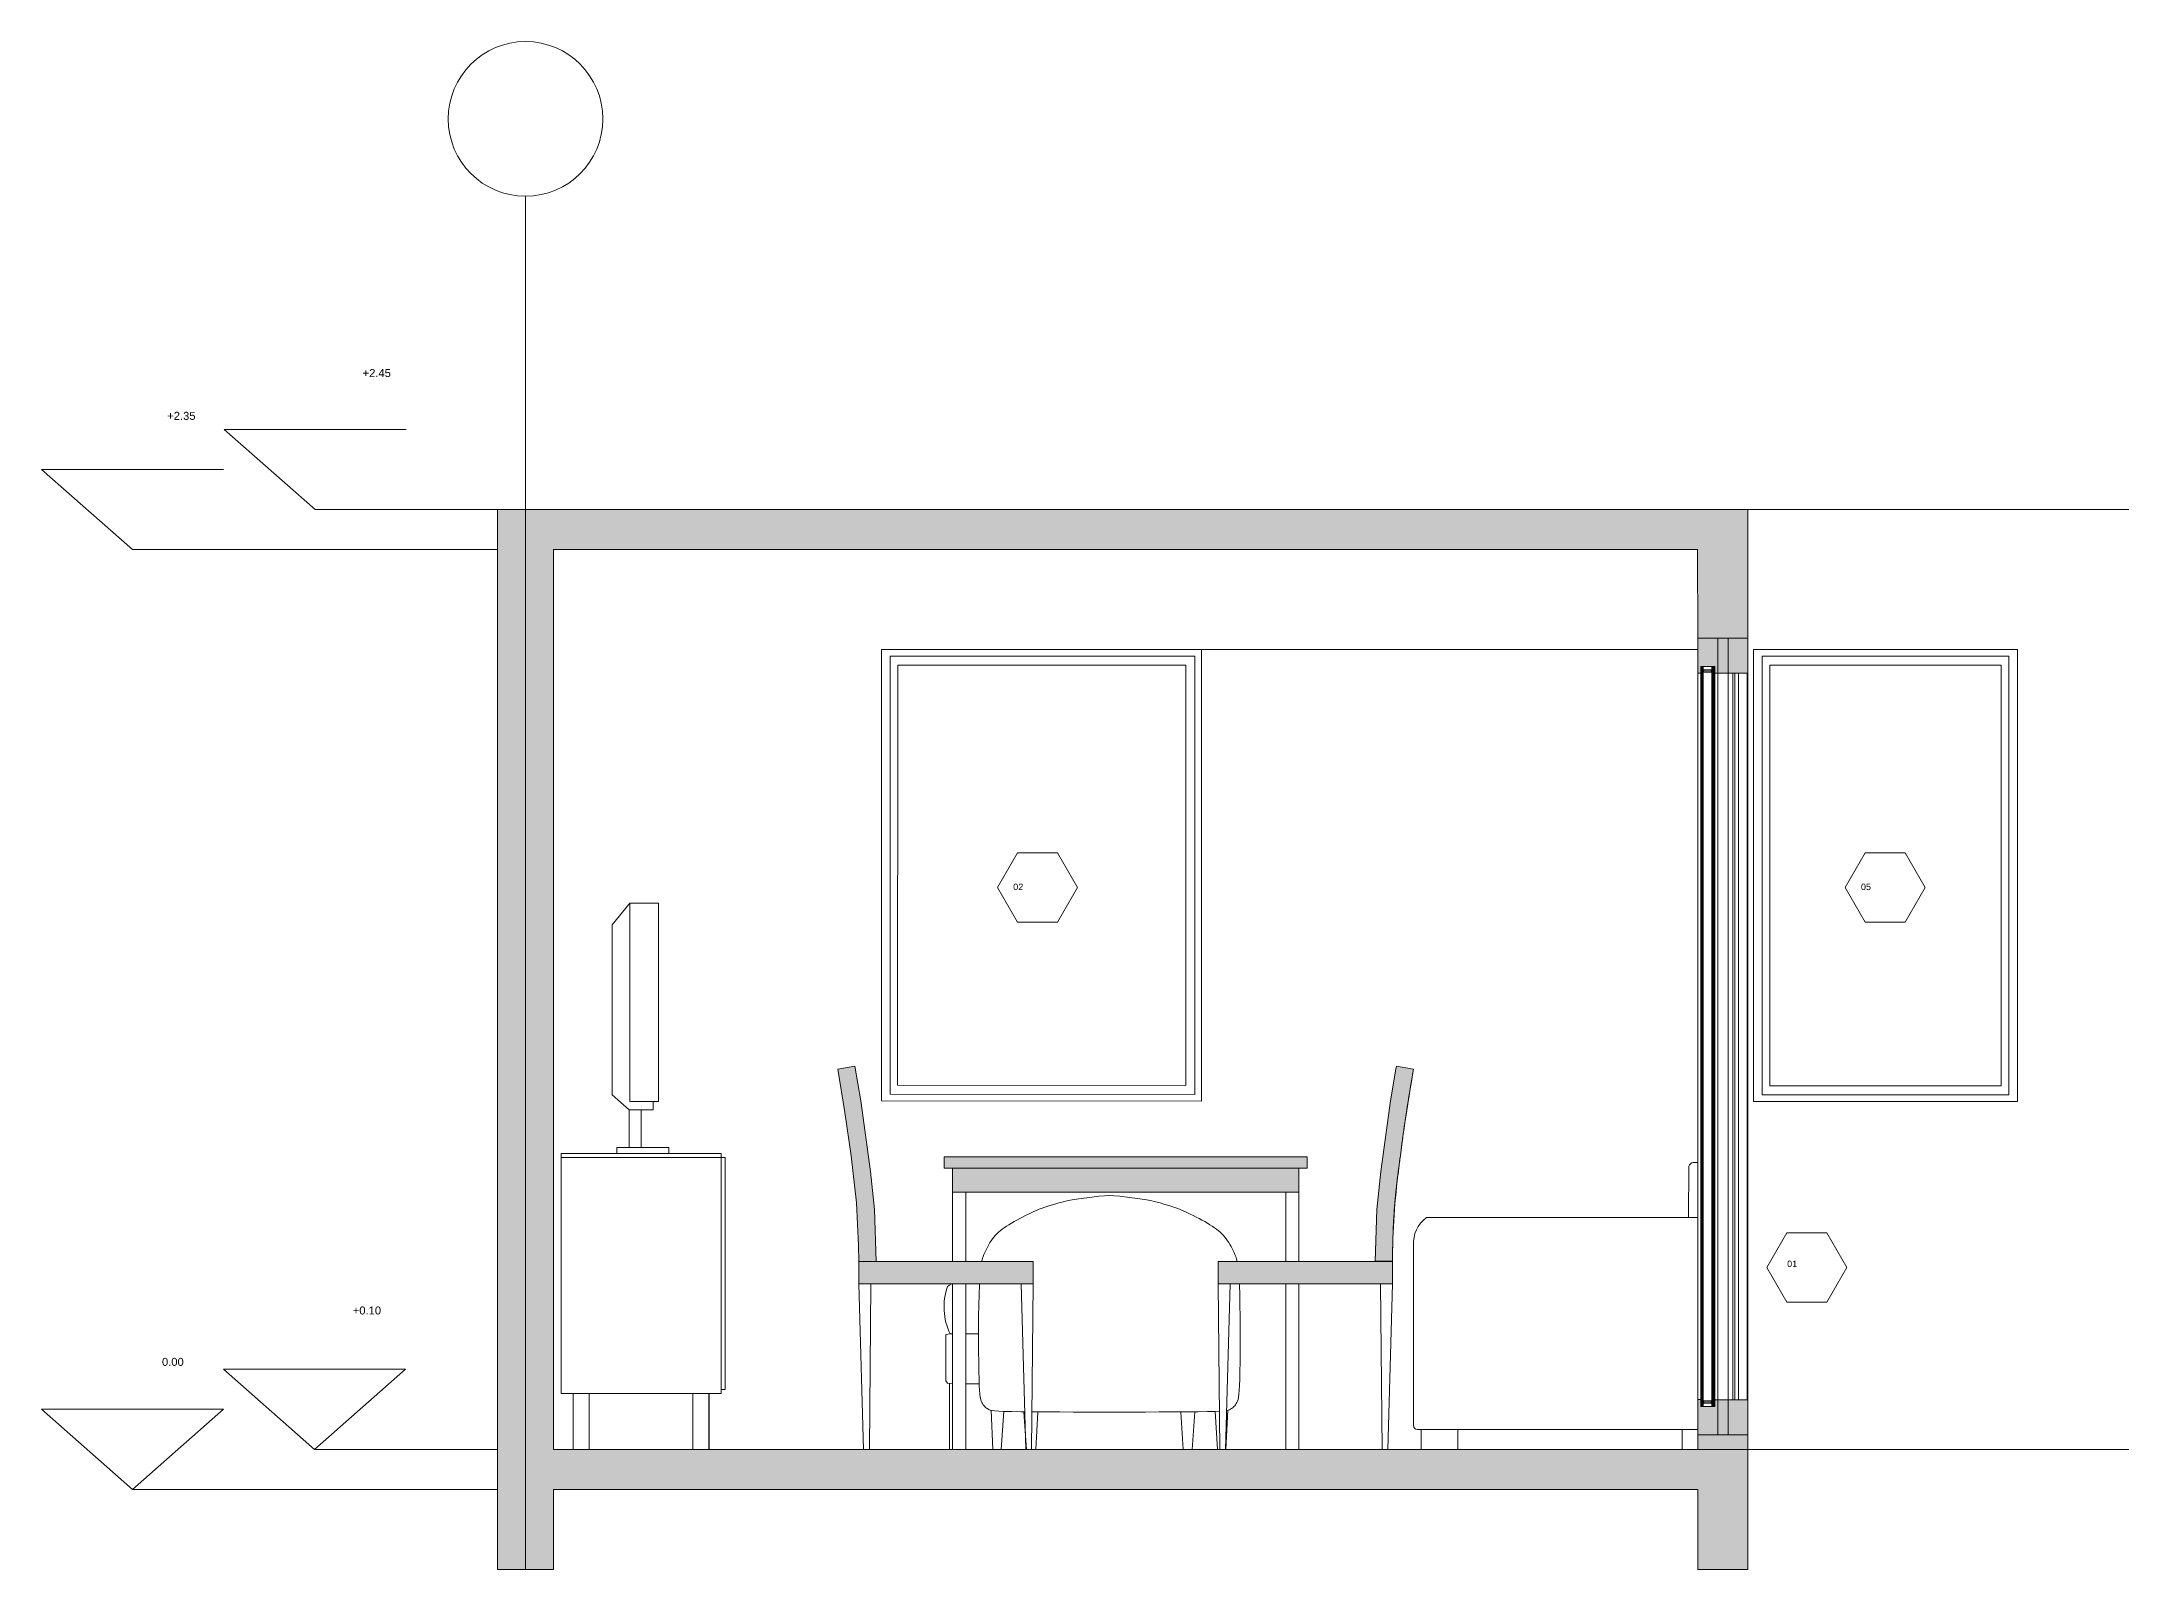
# Model space of a CAD drawing. Header units: centimetres. Extents: x -16179 to 12840, y -10704 to 3856.
# Drawn here: x 3343 to 3863, y -10704 to -10322 of the extents above; entities that cross this region are included whole.
import ezdxf

# ---------------------------------------------------------------- set-up
doc = ezdxf.new("R2010")
doc.units = ezdxf.units.CM
doc.header["$MEASUREMENT"] = 0
for name, color, linetype, lineweight in [('0_Num_Penna__7_Num_Penna__7_Num_Penna__7_Num_Penna__7_Num_Penna__7_Num_Penna__7_Num_Penna__7_Num_Penna__7_Num_Penna__7_Num_Penna__7', 7, 'Continuous', 18), ('0_Num_Penna__7_Num_Penna__7_Num_Penna__7_Num_Penna__7_Num_Penna__7_Num_Penna__7_Num_Penna__7_Num_Penna__7_Num_Penna__7_Num_Penna__7_Num_Penna__7', 7, 'Continuous', 18), ('A-FURN_Num_Penna__8_Num_Penna__8_Num_Penna__8_Num_Penna__8_Num_Penna__8_Num_Penna__8_Num_Penna__8_Num_Penna__8_Num_Penna__8_Num_Penna__8_Num_Penna__8', 8, 'Continuous', 18), ('A-GLAZ-FULL_Num_Penna__1_Num_Penna__255_Num_Penna__255_Num_Penna__255_Num_Penna__255_Num_Penna__255_Num_Penna__255_Num_Penna__255_Num_Penna__255_Num_Penna__255', 255, 'Continuous', 18), ('A-GLAZ-FULL_Num_Penna__4_Num_Penna__4_Num_Penna__4_Num_Penna__4_Num_Penna__4_Num_Penna__4_Num_Penna__4_Num_Penna__4_Num_Penna__4_Num_Penna__4', 4, 'Continuous', 18), ('A-GLAZ-FULL_Num_Penna__7_Num_Penna__7_Num_Penna__7_Num_Penna__7_Num_Penna__7_Num_Penna__7_Num_Penna__7_Num_Penna__7_Num_Penna__7_Num_Penna__7', 7, 'Continuous', 18), ('A-SECT-MCUT_Num_Penna__7_Num_Penna__7_Num_Penna__7_Num_Penna__7_Num_Penna__7_Num_Penna__7_Num_Penna__7_Num_Penna__7_Num_Penna__7_Num_Penna__7', 7, 'Continuous', 18), ('A-SECT-PATT_Num_Penna__11_Num_Penna__7_Num_Penna__7_Num_Penna__7_Num_Penna__7_Num_Penna__7_Num_Penna__7_Num_Penna__7_Num_Penna__7_Num_Penna__7', 7, 'Continuous', 18), ('A-WALL-FULL_Num_Penna__7_Num_Penna__7_Num_Penna__7_Num_Penna__7_Num_Penna__7_Num_Penna__7_Num_Penna__7_Num_Penna__7_Num_Penna__7_Num_Penna__7', 7, 'Continuous', 18), ('AA - linee quote_Num_Penna__3_Num_Penna__3_Num_Penna__3_Num_Penna__3_Num_Penna__3_Num_Penna__3_Num_Penna__3_Num_Penna__3_Num_Penna__3_Num_Penna__3', 3, 'Continuous', 18), ('AA - montanti_Num_Penna__7_Num_Penna__7_Num_Penna__7_Num_Penna__7_Num_Penna__7_Num_Penna__7_Num_Penna__7_Num_Penna__7_Num_Penna__7_Num_Penna__7', 7, 'Continuous', 18), ('AA - pareti sezionate_Num_Penna__7_Num_Penna__7_Num_Penna__7_Num_Penna__7_Num_Penna__7_Num_Penna__7_Num_Penna__7_Num_Penna__7_Num_Penna__7_Num_Penna__7', 7, 'Continuous', 18), ('AA - serramenti e porte_Num_Penna__4_Num_Penna__4_Num_Penna__4_Num_Penna__4_Num_Penna__4_Num_Penna__4_Num_Penna__4_Num_Penna__4_Num_Penna__4_Num_Penna__4', 4, 'Continuous', 18), ('AA - struttura finestre_Num_Penna__6_Num_Penna__6_Num_Penna__6_Num_Penna__6_Num_Penna__6_Num_Penna__6_Num_Penna__6_Num_Penna__6_Num_Penna__6_Num_Penna__6', 6, 'Continuous', 18), ('AA pareti non sezionate_Num_Penna__2_Num_Penna__2_Num_Penna__2_Num_Penna__2_Num_Penna__2_Num_Penna__2_Num_Penna__2_Num_Penna__2_Num_Penna__2_Num_Penna__2', 2, 'Continuous', 18), ('AA- arredo_Num_Penna__8_Num_Penna__8_Num_Penna__8_Num_Penna__8_Num_Penna__8_Num_Penna__8_Num_Penna__8_Num_Penna__8_Num_Penna__8_Num_Penna__8', 8, 'Continuous', 18), ('G-PLANOTM_Num_Penna__7_Num_Penna__7_Num_Penna__7_Num_Penna__7_Num_Penna__7_Num_Penna__7_Num_Penna__7_Num_Penna__7_Num_Penna__7_Num_Penna__7', 7, 'Continuous', 18), ('J- pareti sezionate_Num_Penna__13_Num_Penna__251_Num_Penna__251_Num_Penna__251_Num_Penna__251_Num_Penna__251_Num_Penna__251_Num_Penna__251_Num_Penna__251_Num_Penna__251', 251, 'Continuous', 18), ('J- pareti sezionate_Num_Penna__1_Num_Penna__255_Num_Penna__255_Num_Penna__255_Num_Penna__255_Num_Penna__255_Num_Penna__255_Num_Penna__255_Num_Penna__255_Num_Penna__255', 255, 'Continuous', 18), ('J- pareti sezionate_Num_Penna__7_Num_Penna__7_Num_Penna__7_Num_Penna__7_Num_Penna__7_Num_Penna__7_Num_Penna__7_Num_Penna__7_Num_Penna__7_Num_Penna__7', 7, 'Continuous', 18), ('SEZIONE ARREDO_Num_Penna__251_Num_Penna__13_Num_Penna__251_Num_Penna__251_Num_Penna__251_Num_Penna__251_Num_Penna__251_Num_Penna__251_Num_Penna__251_Num_Penna__251_Num_Penna__251', 251, 'Continuous', 18), ('SEZIONE ARREDO_Num_Penna__8_Num_Penna__8_Num_Penna__8_Num_Penna__8_Num_Penna__8_Num_Penna__8_Num_Penna__8_Num_Penna__8_Num_Penna__8_Num_Penna__8', 8, 'Continuous', 18)]:
    doc.layers.add(name, color=color, linetype=linetype, lineweight=lineweight)
doc.styles.add('GENERATED_STYLE_1', font='Arial.ttf')

msp = doc.modelspace()

# ---------------------------------------------------------------- hatches: boundary and pattern name
at = {"layer": 'A-SECT-PATT_Num_Penna__11_Num_Penna__7_Num_Penna__7_Num_Penna__7_Num_Penna__7_Num_Penna__7_Num_Penna__7_Num_Penna__7_Num_Penna__7_Num_Penna__7', "linetype": 'Continuous', "lineweight": 18}
for points in [[(3769.13, -10439.03), (3456.57, -10439.03), (3456.57, -10674.03), (3470.57, -10674.03), (3470.57, -10449.03), (3756.58, -10449.03), (3756.65, -10480.01), (3757.37, -10480.01), (3757.37, -10478.29), (3760.91, -10478.29), (3760.91, -10480.01), (3769.13, -10480.01)], [(3756.66, -10674.03), (3456.57, -10674.03), (3456.57, -10704.03), (3470.57, -10704.03), (3470.57, -10684.03), (3756.66, -10684.03), (3756.66, -10704.03), (3769.14, -10704.03), (3769.14, -10661.61), (3760.89, -10661.61), (3760.89, -10663.31), (3757.37, -10663.31), (3757.37, -10661.61), (3756.66, -10661.61), (3756.66, -10670.41), (3756.68, -10670.83)]]:
    msp.add_hatch(color=7, dxfattribs=at).paths.add_polyline_path(points)
at = {"layer": 'AA - montanti_Num_Penna__7_Num_Penna__7_Num_Penna__7_Num_Penna__7_Num_Penna__7_Num_Penna__7_Num_Penna__7_Num_Penna__7_Num_Penna__7_Num_Penna__7', "linetype": 'Continuous', "lineweight": 18}
h = msp.add_hatch(color=7, dxfattribs=at)
h.paths.add_polyline_path([(3757.97, -10479.72), (3760.15, -10479.72), (3760.15, -10479.32), (3759.95, -10479.12), (3758.18, -10479.12), (3757.97, -10479.32)])
h.paths.add_polyline_path([(3758.07, -10479.62), (3758.07, -10479.37), (3758.22, -10479.22), (3759.91, -10479.22), (3760.05, -10479.37), (3760.05, -10479.62)], flags=0)
h = msp.add_hatch(color=7, dxfattribs=at)
h.paths.add_polyline_path([(3760.15, -10661.9), (3757.97, -10661.9), (3757.97, -10662.3), (3758.18, -10662.5), (3759.95, -10662.5), (3760.15, -10662.3)])
h.paths.add_polyline_path([(3758.07, -10662.26), (3758.07, -10662), (3760.05, -10662), (3760.05, -10662.26), (3759.91, -10662.4), (3758.22, -10662.4)], flags=0)
at = {"layer": 'J- pareti sezionate_Num_Penna__13_Num_Penna__251_Num_Penna__251_Num_Penna__251_Num_Penna__251_Num_Penna__251_Num_Penna__251_Num_Penna__251_Num_Penna__251_Num_Penna__251', "linetype": 'Continuous', "lineweight": 18}
msp.add_hatch(color=251, dxfattribs=at).paths.add_polyline_path([(3545.92, -10578.21), (3541.64, -10578.98), (3543.43, -10589.77), (3544.94, -10600.61), (3546.28, -10612.37), (3546.83, -10623.1), (3546.91, -10627.02), (3551.24, -10627.02), (3550.81, -10614.03), (3549.83, -10604.56), (3547.4, -10586.93)])
at = {"layer": 'SEZIONE ARREDO_Num_Penna__251_Num_Penna__13_Num_Penna__251_Num_Penna__251_Num_Penna__251_Num_Penna__251_Num_Penna__251_Num_Penna__251_Num_Penna__251_Num_Penna__251_Num_Penna__251', "linetype": 'Continuous', "lineweight": 18}
for points in [[(3676.42, -10614.02), (3675.99, -10627.01), (3680.32, -10627.01, -0.031688), (3681.85, -10603.99), (3682.29, -10600.6, -0.012674), (3685.59, -10578.97), (3681.31, -10578.2), (3681.17, -10579), (3679.83, -10586.92), (3677.4, -10604.55)], [(3568.25, -10603.72), (3658.98, -10603.72), (3658.98, -10600.88), (3568.25, -10600.88)], [(3656.9, -10603.72), (3570.34, -10603.72), (3570.34, -10609.75), (3656.9, -10609.75)], [(3590.47, -10627.02), (3546.91, -10627.02), (3546.91, -10632.64), (3590.47, -10632.64)], [(3680.32, -10627.01), (3636.77, -10627.02), (3636.77, -10632.64), (3680.32, -10632.64)]]:
    msp.add_hatch(color=251, dxfattribs=at).paths.add_polyline_path(points)

# ---------------------------------------------------------------- linework, layer by layer
at = {"layer": '0_Num_Penna__7_Num_Penna__7_Num_Penna__7_Num_Penna__7_Num_Penna__7_Num_Penna__7_Num_Penna__7_Num_Penna__7_Num_Penna__7_Num_Penna__7', "color": 7, "linetype": 'Continuous', "lineweight": 18}
msp.add_line((3470.57, -10654.36), (3470.57, -10646.96), dxfattribs=at)
at = {"layer": '0_Num_Penna__7_Num_Penna__7_Num_Penna__7_Num_Penna__7_Num_Penna__7_Num_Penna__7_Num_Penna__7_Num_Penna__7_Num_Penna__7_Num_Penna__7_Num_Penna__7', "color": 7, "linetype": 'Continuous', "lineweight": 18, "flags": 128}
msp.add_lwpolyline([(3570.13, -10632.64), (3569.57, -10632.96), (3569.04, -10633.3)], dxfattribs=at)
at = {"layer": 'A-FURN_Num_Penna__8_Num_Penna__8_Num_Penna__8_Num_Penna__8_Num_Penna__8_Num_Penna__8_Num_Penna__8_Num_Penna__8_Num_Penna__8_Num_Penna__8_Num_Penna__8', "color": 8, "linetype": 'Continuous', "lineweight": 18}
for p, q in [((3570.34, -10674.03), (3570.34, -10632.64)), ((3573.62, -10632.64), (3573.62, -10674.03))]:
    msp.add_line(p, q, dxfattribs=at)
at = {"layer": 'A-GLAZ-FULL_Num_Penna__1_Num_Penna__255_Num_Penna__255_Num_Penna__255_Num_Penna__255_Num_Penna__255_Num_Penna__255_Num_Penna__255_Num_Penna__255_Num_Penna__255', "color": 255, "linetype": 'Continuous', "lineweight": 18}
msp.add_line((3769.13, -10480.01), (3769.13, -10471.21), dxfattribs=at)
at = {"layer": 'A-GLAZ-FULL_Num_Penna__4_Num_Penna__4_Num_Penna__4_Num_Penna__4_Num_Penna__4_Num_Penna__4_Num_Penna__4_Num_Penna__4_Num_Penna__4_Num_Penna__4', "color": 4, "linetype": 'Continuous', "lineweight": 18}
msp.add_line((3836.57, -10587.1), (3770.6, -10587.1), dxfattribs=at)
at = {"layer": 'A-GLAZ-FULL_Num_Penna__7_Num_Penna__7_Num_Penna__7_Num_Penna__7_Num_Penna__7_Num_Penna__7_Num_Penna__7_Num_Penna__7_Num_Penna__7_Num_Penna__7', "color": 7, "linetype": 'Continuous', "lineweight": 18}
msp.add_line((3769.14, -10670.41), (3769.14, -10674.03), dxfattribs=at)
at = {"layer": 'A-SECT-MCUT_Num_Penna__7_Num_Penna__7_Num_Penna__7_Num_Penna__7_Num_Penna__7_Num_Penna__7_Num_Penna__7_Num_Penna__7_Num_Penna__7_Num_Penna__7', "color": 7, "linetype": 'Continuous', "lineweight": 18}
msp.add_line((3470.57, -10674.03), (3756.66, -10674.03), dxfattribs=at)
at = {"layer": 'A-SECT-MCUT_Num_Penna__7_Num_Penna__7_Num_Penna__7_Num_Penna__7_Num_Penna__7_Num_Penna__7_Num_Penna__7_Num_Penna__7_Num_Penna__7_Num_Penna__7', "color": 7, "linetype": 'Continuous', "lineweight": 18, "flags": 128}
msp.add_lwpolyline([(3756.66, -10674.03), (3769.14, -10674.03)], dxfattribs=at)
at = {"layer": 'A-WALL-FULL_Num_Penna__7_Num_Penna__7_Num_Penna__7_Num_Penna__7_Num_Penna__7_Num_Penna__7_Num_Penna__7_Num_Penna__7_Num_Penna__7_Num_Penna__7', "color": 7, "linetype": 'Continuous', "lineweight": 18}
for p, q in [((3471.56, -10674.03), (3471.51, -10674.03)), ((3474.18, -10674.03), (3474.13, -10674.03)), ((3474.18, -10674.03), (3474.18, -10674.03)), ((3548.08, -10674.03), (3549.54, -10674.03)), ((3573.62, -10674.03), (3570.34, -10674.03)), ((3588.63, -10674.03), (3590.1, -10674.03)), ((3638.6, -10674.03), (3637.14, -10674.03)), ((3656.9, -10674.03), (3653.62, -10674.03))]:
    msp.add_line(p, q, dxfattribs=at)
at = {"layer": 'AA - linee quote_Num_Penna__3_Num_Penna__3_Num_Penna__3_Num_Penna__3_Num_Penna__3_Num_Penna__3_Num_Penna__3_Num_Penna__3_Num_Penna__3_Num_Penna__3', "color": 3, "linetype": 'Continuous', "lineweight": 18}
for p, q in [((3463.57, -10704.03), (3463.57, -10360.75)), ((3410.96, -10439.1), (3388.2, -10419.08)), ((3388.2, -10419.08), (3433.71, -10419.08)), ((3365.34, -10449.1), (3342.59, -10429.08)), ((3342.59, -10429.08), (3388.09, -10429.08)), ((3456.57, -10439.1), (3410.96, -10439.1)), ((3410.84, -10449.1), (3365.34, -10449.1)), ((3456.57, -10449.1), (3410.84, -10449.1)), ((3410.84, -10674.03), (3388.09, -10654.01)), ((3388.09, -10654.01), (3433.59, -10654.01)), ((3433.59, -10654.01), (3410.84, -10674.03)), ((3365.34, -10684.03), (3342.59, -10664.01)), ((3342.59, -10664.01), (3388.09, -10664.01)), ((3388.09, -10664.01), (3365.34, -10684.03)), ((3456.57, -10674.03), (3410.84, -10674.03)), ((3456.57, -10684.03), (3365.34, -10684.03))]:
    msp.add_line(p, q, dxfattribs=at)
at = {"layer": 'AA - linee quote_Num_Penna__3_Num_Penna__3_Num_Penna__3_Num_Penna__3_Num_Penna__3_Num_Penna__3_Num_Penna__3_Num_Penna__3_Num_Penna__3_Num_Penna__3', "color": 3, "linetype": 'Continuous', "lineweight": 18, "flags": 128}
for points in [[(3601.54, -10533.56), (3596.54, -10524.9), (3586.54, -10524.9), (3581.54, -10533.56), (3586.54, -10542.22), (3596.54, -10542.22)], [(3813.47, -10533.56), (3808.47, -10524.9), (3798.47, -10524.9), (3793.47, -10533.56), (3798.47, -10542.22), (3808.47, -10542.22)], [(3793.9, -10628.58), (3788.9, -10619.92), (3778.9, -10619.92), (3773.9, -10628.58), (3778.9, -10637.24), (3788.9, -10637.24)]]:
    msp.add_lwpolyline(points, close=True, dxfattribs=at)
at = {"layer": 'AA - linee quote_Num_Penna__3_Num_Penna__3_Num_Penna__3_Num_Penna__3_Num_Penna__3_Num_Penna__3_Num_Penna__3_Num_Penna__3_Num_Penna__3_Num_Penna__3', "color": 3, "linetype": 'Continuous', "lineweight": 18}
msp.add_circle((3463.57, -10341.42), 19.33, dxfattribs=at)
at = {"layer": 'AA - montanti_Num_Penna__7_Num_Penna__7_Num_Penna__7_Num_Penna__7_Num_Penna__7_Num_Penna__7_Num_Penna__7_Num_Penna__7_Num_Penna__7_Num_Penna__7', "color": 7, "linetype": 'Continuous', "lineweight": 18}
for p, q in [((3764.2, -10480.01), (3764.2, -10661.61)), ((3765.39, -10480.01), (3765.39, -10661.61)), ((3765.91, -10480.01), (3765.91, -10661.61)), ((3766.84, -10480.01), (3766.84, -10661.61)), ((3768.94, -10661.61), (3768.94, -10480.01)), ((3769.14, -10661.61), (3769.13, -10480.01))]:
    msp.add_line(p, q, dxfattribs=at)
at = {"layer": 'AA - montanti_Num_Penna__7_Num_Penna__7_Num_Penna__7_Num_Penna__7_Num_Penna__7_Num_Penna__7_Num_Penna__7_Num_Penna__7_Num_Penna__7_Num_Penna__7', "color": 7, "linetype": 'Continuous', "lineweight": 18, "flags": 128}
for points in [[(3760.15, -10478.31), (3760.15, -10479.32), (3759.95, -10479.12), (3758.18, -10479.12), (3757.97, -10479.32), (3757.97, -10478.31)], [(3757.97, -10479.32), (3758.18, -10479.12), (3759.95, -10479.12), (3760.15, -10479.32), (3760.15, -10479.72), (3757.97, -10479.72)], [(3758.18, -10479.12), (3759.95, -10479.12), (3760.15, -10479.32), (3760.15, -10479.72), (3757.97, -10479.72), (3757.97, -10479.32)], [(3758.07, -10479.37), (3758.22, -10479.22), (3759.91, -10479.22), (3760.05, -10479.37), (3760.05, -10479.62), (3758.07, -10479.62)], [(3758.22, -10479.22), (3759.91, -10479.22), (3760.05, -10479.37), (3760.05, -10479.62), (3758.07, -10479.62), (3758.07, -10479.37)], [(3757.97, -10662.3), (3758.18, -10662.5), (3759.95, -10662.5), (3760.15, -10662.3), (3760.15, -10661.9), (3757.97, -10661.9)], [(3758.18, -10662.5), (3759.95, -10662.5), (3760.15, -10662.3), (3760.15, -10661.9), (3757.97, -10661.9), (3757.97, -10662.3)], [(3760.15, -10663.31), (3760.15, -10662.3), (3759.95, -10662.5), (3758.18, -10662.5), (3757.97, -10662.3), (3757.97, -10663.31)], [(3758.07, -10662.26), (3758.22, -10662.4), (3759.91, -10662.4), (3760.05, -10662.26), (3760.05, -10662), (3758.07, -10662)], [(3758.22, -10662.4), (3759.91, -10662.4), (3760.05, -10662.26), (3760.05, -10662), (3758.07, -10662), (3758.07, -10662.26)]]:
    msp.add_lwpolyline(points, close=True, dxfattribs=at)
at = {"layer": 'AA - pareti sezionate_Num_Penna__7_Num_Penna__7_Num_Penna__7_Num_Penna__7_Num_Penna__7_Num_Penna__7_Num_Penna__7_Num_Penna__7_Num_Penna__7_Num_Penna__7', "color": 7, "linetype": 'Continuous', "lineweight": 18}
for p, q in [((3456.57, -10439.03), (3769.13, -10439.03)), ((3456.57, -10439.03), (3456.57, -10674.03)), ((3769.13, -10469.25), (3769.13, -10439.03)), ((3470.57, -10449.03), (3756.58, -10449.03)), ((3470.57, -10449.03), (3470.57, -10674.03)), ((3756.65, -10471.21), (3756.58, -10449.03)), ((3756.65, -10480.01), (3756.65, -10471.21)), ((3756.65, -10471.21), (3769.13, -10471.21)), ((3761.65, -10480.01), (3761.65, -10471.21)), ((3764.19, -10480.01), (3764.19, -10471.21)), ((3769.13, -10471.21), (3769.13, -10469.25)), ((3769.13, -10480.01), (3769.13, -10471.21)), ((3756.65, -10480.01), (3757.37, -10480.01)), ((3769.13, -10480.01), (3760.91, -10480.01)), ((3568.25, -10600.88), (3658.98, -10600.88)), ((3756.65, -10661.58), (3756.66, -10668.43)), ((3760.89, -10661.61), (3769.14, -10661.61)), ((3761.66, -10670.41), (3761.66, -10661.61)), ((3764.2, -10661.61), (3764.2, -10670.41)), ((3769.14, -10661.61), (3769.14, -10670.41)), ((3756.66, -10668.43), (3756.66, -10670.41)), ((3470.57, -10674.03), (3756.66, -10674.03)), ((3756.66, -10670.41), (3761.66, -10670.41)), ((3756.66, -10670.41), (3756.66, -10674.03)), ((3761.66, -10670.41), (3769.14, -10670.41)), ((3769.14, -10674.03), (3769.14, -10670.41)), ((3470.57, -10684.03), (3756.58, -10684.03))]:
    msp.add_line(p, q, dxfattribs=at)
at = {"layer": 'AA - pareti sezionate_Num_Penna__7_Num_Penna__7_Num_Penna__7_Num_Penna__7_Num_Penna__7_Num_Penna__7_Num_Penna__7_Num_Penna__7_Num_Penna__7_Num_Penna__7', "color": 7, "linetype": 'Continuous', "lineweight": 18, "flags": 128}
for points in [[(3470.57, -10684.03), (3470.57, -10704.03), (3456.57, -10704.03), (3456.57, -10674.03)], [(3769.14, -10674.03), (3769.14, -10704.03), (3756.66, -10704.03)], [(3756.66, -10684.03), (3756.66, -10704.03), (3769.14, -10704.03)]]:
    msp.add_lwpolyline(points, dxfattribs=at)
at = {"layer": 'AA - serramenti e porte_Num_Penna__4_Num_Penna__4_Num_Penna__4_Num_Penna__4_Num_Penna__4_Num_Penna__4_Num_Penna__4_Num_Penna__4_Num_Penna__4_Num_Penna__4', "color": 4, "linetype": 'Continuous', "lineweight": 18}
for p, q in [((3552.57, -10474.04), (3567.89, -10474.04)), ((3552.57, -10474.04), (3552.57, -10586.93)), ((3554.72, -10475.71), (3567.89, -10475.71)), ((3554.72, -10585.26), (3554.72, -10475.71)), ((3567.89, -10474.04), (3632.57, -10474.03)), ((3567.89, -10475.71), (3630.91, -10475.71)), ((3630.91, -10585.32), (3630.91, -10475.71)), ((3632.57, -10474.03), (3632.57, -10586.99)), ((3770.57, -10474.04), (3785.89, -10474.04)), ((3770.57, -10474.04), (3770.57, -10587.1)), ((3772.72, -10475.71), (3785.89, -10475.71)), ((3772.72, -10585.43), (3772.72, -10475.71)), ((3785.89, -10474.04), (3836.57, -10474.03)), ((3785.89, -10475.71), (3834.43, -10475.71)), ((3834.43, -10585.43), (3834.43, -10475.71)), ((3836.57, -10474.04), (3836.57, -10587.1)), ((3556.55, -10582.97), (3556.63, -10478.01)), ((3556.63, -10478.01), (3567.89, -10478.01)), ((3567.89, -10478.01), (3628.61, -10478.01)), ((3628.61, -10583.03), (3628.61, -10478.01)), ((3756.65, -10480.01), (3756.65, -10497.64)), ((3761.65, -10480.01), (3761.66, -10661.61)), ((3774.63, -10478.01), (3785.89, -10478.01)), ((3774.63, -10583.13), (3774.63, -10478.01)), ((3785.89, -10478.01), (3832.51, -10478.01)), ((3832.51, -10583.13), (3832.51, -10478.01)), ((3756.65, -10497.64), (3756.65, -10661.58)), ((3630.91, -10585.33), (3554.72, -10585.26)), ((3628.61, -10583.03), (3556.55, -10582.97)), ((3834.43, -10585.43), (3772.72, -10585.43)), ((3832.51, -10583.13), (3774.63, -10583.13)), ((3632.56, -10586.99), (3552.57, -10586.93))]:
    msp.add_line(p, q, dxfattribs=at)
at = {"layer": 'AA - struttura finestre_Num_Penna__6_Num_Penna__6_Num_Penna__6_Num_Penna__6_Num_Penna__6_Num_Penna__6_Num_Penna__6_Num_Penna__6_Num_Penna__6_Num_Penna__6', "color": 6, "linetype": 'Continuous', "lineweight": 18}
for p, q in [((3757.47, -10478.31), (3757.47, -10663.31)), ((3757.87, -10478.31), (3757.47, -10478.31)), ((3757.57, -10478.31), (3757.57, -10663.31)), ((3757.67, -10478.31), (3757.67, -10663.31)), ((3757.77, -10478.31), (3757.77, -10663.31)), ((3757.87, -10478.31), (3757.87, -10663.31)), ((3757.97, -10478.41), (3757.87, -10478.31)), ((3757.97, -10479.72), (3757.97, -10661.9)), ((3760.79, -10478.31), (3760.15, -10478.31)), ((3760.15, -10661.9), (3760.15, -10479.72)), ((3760.25, -10663.31), (3760.25, -10478.31)), ((3760.35, -10663.31), (3760.35, -10478.31)), ((3760.45, -10663.31), (3760.45, -10478.31)), ((3760.45, -10478.31), (3760.45, -10663.31)), ((3760.45, -10478.31), (3760.45, -10663.31)), ((3760.45, -10478.31), (3760.45, -10663.31)), ((3760.45, -10478.31), (3760.45, -10663.31)), ((3760.49, -10663.31), (3760.49, -10478.31)), ((3760.49, -10663.31), (3760.49, -10478.31)), ((3760.49, -10663.31), (3760.49, -10478.31)), ((3760.59, -10663.31), (3760.59, -10478.31)), ((3760.69, -10663.31), (3760.69, -10478.31)), ((3760.79, -10663.31), (3760.79, -10478.31)), ((3760.89, -10478.41), (3760.79, -10478.31)), ((3760.89, -10478.41), (3760.89, -10663.21)), ((3757.87, -10663.31), (3757.47, -10663.31)), ((3757.97, -10663.31), (3757.87, -10663.31)), ((3760.15, -10663.31), (3760.31, -10663.31)), ((3760.31, -10663.31), (3760.79, -10663.31)), ((3760.89, -10663.21), (3760.79, -10663.31))]:
    msp.add_line(p, q, dxfattribs=at)
at = {"layer": 'AA - struttura finestre_Num_Penna__6_Num_Penna__6_Num_Penna__6_Num_Penna__6_Num_Penna__6_Num_Penna__6_Num_Penna__6_Num_Penna__6_Num_Penna__6_Num_Penna__6', "color": 6, "linetype": 'Continuous', "lineweight": 18, "flags": 128}
for points in [[(3757.47, -10478.31), (3757.37, -10478.41), (3757.37, -10663.21), (3757.47, -10663.31)], [(3760.47, -10663.31), (3760.47, -10478.31)]]:
    msp.add_lwpolyline(points, dxfattribs=at)
at = {"layer": 'AA pareti non sezionate_Num_Penna__2_Num_Penna__2_Num_Penna__2_Num_Penna__2_Num_Penna__2_Num_Penna__2_Num_Penna__2_Num_Penna__2_Num_Penna__2_Num_Penna__2', "color": 2, "linetype": 'Continuous', "lineweight": 18}
for p, q in [((3769.13, -10439.03), (4070.82, -10439.03)), ((3632.57, -10474.03), (3756.65, -10474.03)), ((3769.14, -10674.03), (4370.57, -10674.03))]:
    msp.add_line(p, q, dxfattribs=at)
at = {"layer": 'AA- arredo_Num_Penna__8_Num_Penna__8_Num_Penna__8_Num_Penna__8_Num_Penna__8_Num_Penna__8_Num_Penna__8_Num_Penna__8_Num_Penna__8_Num_Penna__8', "color": 8, "linetype": 'Continuous', "lineweight": 18}
for p, q in [((3489.65, -10537.47), (3485.19, -10542.87)), ((3485.19, -10542.87), (3485.19, -10585.42)), ((3489.44, -10589.13), (3489.44, -10598.59)), ((3492.48, -10589.13), (3492.48, -10598.59)), ((3472.48, -10600.13), (3472.48, -10600.93)), ((3472.48, -10601.13), (3472.48, -10659.93)), ((3472.58, -10600.03), (3472.58, -10600.04)), ((3472.58, -10600.04), (3472.58, -10600.03)), ((3512.38, -10600.03), (3472.58, -10600.03)), ((3512.38, -10601.03), (3472.58, -10601.03)), ((3512.48, -10600.93), (3512.48, -10600.13)), ((3512.48, -10659.93), (3512.48, -10601.13)), ((3512.58, -10601.03), (3513.38, -10601.03)), ((3513.48, -10658.93), (3513.48, -10601.13)), ((3754.28, -10616.09), (3754.37, -10603.26)), ((3755.46, -10602.28), (3756.65, -10602.28)), ((3570.34, -10627.02), (3570.34, -10609.75)), ((3573.62, -10609.75), (3573.62, -10627.02)), ((3653.62, -10627.02), (3653.62, -10609.75)), ((3656.9, -10627.02), (3656.9, -10609.75)), ((3688.81, -10616.09), (3756.65, -10616.09)), ((3685.57, -10623.15), (3685.57, -10668.06)), ((3548.08, -10674.03), (3546.91, -10632.64)), ((3549.54, -10674.03), (3549.91, -10632.64)), ((3588.63, -10674.03), (3587.47, -10632.64)), ((3590.1, -10674.03), (3590.47, -10632.64)), ((3637.14, -10674.03), (3636.77, -10632.64)), ((3638.6, -10674.03), (3639.76, -10632.64)), ((3653.62, -10674.03), (3653.62, -10632.64)), ((3656.9, -10674.03), (3656.9, -10632.64)), ((3677.69, -10674.03), (3677.32, -10632.64)), ((3679.15, -10674.03), (3680.32, -10632.64)), ((3569.7, -10645.16), (3570.34, -10645.16)), ((3573.62, -10645.16), (3576.83, -10645.16)), ((3472.58, -10660.03), (3512.38, -10660.03)), ((3473.38, -10660.03), (3473.38, -10660.03)), ((3475.47, -10660.03), (3475.47, -10674.03)), ((3478.89, -10660.03), (3478.89, -10660.03)), ((3479.47, -10674.03), (3479.47, -10660.03)), ((3505.38, -10660.03), (3505.38, -10674.03)), ((3509.38, -10674.03), (3509.38, -10660.03)), ((3509.5, -10674.03), (3509.5, -10660.03)), ((3512.38, -10660.03), (3512.38, -10660.03)), ((3512.38, -10660.03), (3512.38, -10660.03)), ((3512.38, -10660.03), (3512.38, -10660.03)), ((3512.48, -10659.93), (3512.48, -10659.13)), ((3512.58, -10659.03), (3512.58, -10659.03)), ((3512.58, -10659.03), (3513.38, -10659.03)), ((3513.38, -10659.03), (3513.38, -10659.03)), ((3756.66, -10669.06), (3686.57, -10669.06))]:
    msp.add_line(p, q, dxfattribs=at)
at = {"layer": 'AA- arredo_Num_Penna__8_Num_Penna__8_Num_Penna__8_Num_Penna__8_Num_Penna__8_Num_Penna__8_Num_Penna__8_Num_Penna__8_Num_Penna__8_Num_Penna__8', "color": 8, "linetype": 'Continuous', "lineweight": 18, "flags": 128}
for points in [[(3496.85, -10537.47), (3489.65, -10537.47), (3489.65, -10587.03), (3496.85, -10587.03)], [(3489.44, -10598.59), (3486.39, -10598.59), (3486.39, -10600.03), (3499.43, -10600.03), (3499.43, -10598.59)], [(3687.51, -10669.06), (3696.62, -10669.06), (3696.62, -10674.03), (3687.51, -10674.03)]]:
    msp.add_lwpolyline(points, close=True, dxfattribs=at)
for points in [[(3495.51, -10587.03), (3495.51, -10589.13), (3489.44, -10589.13), (3485.19, -10585.42)], [(3609.69, -10610.52), (3606.92, -10610.76), (3604.53, -10611.02), (3602.49, -10611.29), (3600.74, -10611.57), (3599.25, -10611.85), (3597.97, -10612.13), (3596.87, -10612.42), (3595.89, -10612.69), (3595, -10612.96), (3594.18, -10613.22), (3593.42, -10613.48), (3592.71, -10613.74), (3592.02, -10614.01), (3591.35, -10614.29), (3590.68, -10614.58), (3590, -10614.89), (3589.3, -10615.23), (3588.58, -10615.58), (3587.85, -10615.95), (3587.12, -10616.32), (3586.41, -10616.71), (3585.71, -10617.1), (3585.03, -10617.49), (3584.4, -10617.87), (3583.81, -10618.25), (3583.26, -10618.62), (3582.74, -10618.99), (3582.27, -10619.37), (3581.82, -10619.75), (3581.41, -10620.14), (3581.02, -10620.55), (3580.66, -10620.97), (3580.32, -10621.41), (3579.99, -10621.87), (3579.68, -10622.34), (3579.39, -10622.82), (3579.12, -10623.31), (3578.86, -10623.8), (3578.61, -10624.3), (3578.38, -10624.78), (3578.16, -10625.27), (3577.95, -10625.81), (3577.75, -10626.45), (3577.62, -10627.02)], [(3609.38, -10610.52), (3612.15, -10610.76), (3614.53, -10611.02), (3616.58, -10611.29), (3618.32, -10611.57), (3619.82, -10611.85), (3621.09, -10612.13), (3622.2, -10612.42), (3623.18, -10612.69), (3624.07, -10612.96), (3624.89, -10613.22), (3625.64, -10613.48), (3626.36, -10613.74), (3627.05, -10614.01), (3627.72, -10614.29), (3628.39, -10614.58), (3629.07, -10614.89), (3629.77, -10615.23), (3630.49, -10615.58), (3631.22, -10615.95), (3631.94, -10616.32), (3632.66, -10616.71), (3633.36, -10617.1), (3634.03, -10617.49), (3634.67, -10617.87), (3635.26, -10618.25), (3635.81, -10618.62), (3636.32, -10618.99), (3636.8, -10619.37), (3637.24, -10619.75), (3637.66, -10620.14), (3638.04, -10620.55), (3638.41, -10620.97), (3638.75, -10621.41), (3639.08, -10621.87), (3639.38, -10622.34), (3639.67, -10622.82), (3639.95, -10623.31), (3640.21, -10623.8), (3640.45, -10624.3), (3640.69, -10624.78), (3640.91, -10625.27), (3641.12, -10625.81), (3641.32, -10626.45), (3641.45, -10627.02)], [(3577.05, -10632.64), (3577.03, -10632.98), (3576.95, -10635.31), (3576.89, -10637.95), (3576.85, -10640.8), (3576.83, -10643.76), (3576.83, -10646.71), (3576.84, -10649.56), (3576.86, -10652.21), (3576.9, -10654.53), (3576.95, -10656.46), (3577.01, -10658.02), (3577.08, -10659.26), (3577.16, -10660.23), (3577.26, -10660.96), (3577.38, -10661.52), (3577.51, -10661.95), (3577.66, -10662.29), (3577.82, -10662.59), (3578, -10662.87), (3578.19, -10663.11), (3578.39, -10663.33), (3578.6, -10663.52), (3578.82, -10663.69), (3579.03, -10663.84), (3579.25, -10663.98), (3579.47, -10664.1), (3579.77, -10664.21), (3580.21, -10664.3), (3580.89, -10664.39), (3581.86, -10664.46), (3583.22, -10664.52), (3585.03, -10664.57), (3587.38, -10664.61), (3588.37, -10664.62)], [(3642.02, -10632.64), (3642.04, -10632.98), (3642.12, -10635.31), (3642.18, -10637.95), (3642.22, -10640.8), (3642.24, -10643.76), (3642.24, -10646.71), (3642.23, -10649.56), (3642.21, -10652.21), (3642.17, -10654.53), (3642.12, -10656.46), (3642.06, -10658.02), (3641.99, -10659.26), (3641.9, -10660.23), (3641.8, -10660.96), (3641.69, -10661.52), (3641.56, -10661.95), (3641.41, -10662.29), (3641.25, -10662.59), (3641.07, -10662.87), (3640.88, -10663.11), (3640.67, -10663.33), (3640.46, -10663.52), (3640.25, -10663.69), (3640.04, -10663.84), (3639.82, -10663.98), (3639.6, -10664.1), (3639.3, -10664.21), (3638.87, -10664.3)], [(3570.34, -10657.59), (3569.04, -10657.48), (3568.65, -10656.87), (3568.65, -10645.27), (3569.7, -10645.16)], [(3573.62, -10657.61), (3573.62, -10674.03), (3569.55, -10674.03), (3569.55, -10657.53)], [(3576.99, -10657.61), (3573.62, -10657.61)], [(3579.96, -10664.25), (3580.42, -10674.03), (3582.47, -10674.03), (3583.13, -10664.51)], [(3588.13, -10664.7), (3588.84, -10674.03), (3591.11, -10674.03), (3591.68, -10664.7)], [(3590.18, -10664.64), (3590.28, -10664.64), (3593.58, -10664.66), (3597.06, -10664.68), (3600.49, -10664.7), (3603.68, -10664.71), (3606.39, -10664.72), (3608.41, -10664.73), (3609.53, -10664.74)], [(3637.05, -10664.46), (3635.85, -10664.52), (3634.04, -10664.57), (3631.69, -10664.61), (3628.79, -10664.64), (3625.49, -10664.66), (3622.01, -10664.68), (3618.57, -10664.7), (3615.39, -10664.71), (3612.68, -10664.72), (3610.66, -10664.73), (3609.53, -10664.74)], [(3630.93, -10664.7), (3630.23, -10674.03), (3627.95, -10674.03), (3627.39, -10664.7)], [(3639.11, -10664.25), (3638.65, -10674.03), (3636.6, -10674.03), (3635.94, -10664.51)], [(3761.74, -10674.03), (3761.74, -10674.05), (3752.73, -10674.05), (3752.73, -10669.06), (3756.66, -10669.06)]]:
    msp.add_lwpolyline(points, dxfattribs=at)
at = {"layer": 'AA- arredo_Num_Penna__8_Num_Penna__8_Num_Penna__8_Num_Penna__8_Num_Penna__8_Num_Penna__8_Num_Penna__8_Num_Penna__8_Num_Penna__8_Num_Penna__8', "color": 8, "linetype": 'Continuous', "lineweight": 18}
for centre, radius, start, end in [((3472.59, -10600.14), 0.104, 92.1536, 182.1519), ((3472.59, -10600.93), 0.104, 177.8481, 267.8464), ((3472.59, -10601.14), 0.104, 92.1536, 182.1519), ((3512.38, -10600.13), 0.1, 0, 90), ((3512.38, -10600.93), 0.1, 270, 0), ((3512.38, -10601.13), 0.1, 0, 90), ((3512.58, -10601.13), 0.1, 90, 180), ((3513.38, -10601.13), 0.1, 0, 90), ((3756.02, -10603.99), 1.8, 107.8762, 156.0628), ((3693.48, -10622.5), 7.93, 126.1177, 183.7986), ((3584.39, -10638.39), 16.18, 161.6626, 204.7265), ((3472.59, -10659.92), 0.108, 175.9669, 265.9669), ((3473.38, -10659.93), 0.1, 270, 285), ((3512.37, -10659.92), 0.113, 276.2589, 353.7502), ((3512.58, -10658.93), 0.1, 180, 270), ((3513.38, -10658.93), 0.1, 270, 0), ((3686.57, -10668.06), 1, 180, 270)]:
    msp.add_arc(centre, radius, start, end, dxfattribs=at)
at = {"layer": 'G-PLANOTM_Num_Penna__7_Num_Penna__7_Num_Penna__7_Num_Penna__7_Num_Penna__7_Num_Penna__7_Num_Penna__7_Num_Penna__7_Num_Penna__7_Num_Penna__7', "color": 7, "linetype": 'Continuous', "lineweight": 18}
msp.add_line((3679.15, -10674.03), (3677.69, -10674.03), dxfattribs=at)
at = {"layer": 'J- pareti sezionate_Num_Penna__1_Num_Penna__255_Num_Penna__255_Num_Penna__255_Num_Penna__255_Num_Penna__255_Num_Penna__255_Num_Penna__255_Num_Penna__255_Num_Penna__255', "color": 255, "linetype": 'Continuous', "lineweight": 18, "flags": 128}
msp.add_lwpolyline([(3546.91, -10627.02), (3551.24, -10627.04), (3550.81, -10614.03), (3549.83, -10604.56), (3547.4, -10586.93), (3545.92, -10578.21), (3541.64, -10578.98), (3543.43, -10589.77), (3544.94, -10600.61), (3546.28, -10612.37), (3546.83, -10623.1)], close=True, dxfattribs=at)
at = {"layer": 'J- pareti sezionate_Num_Penna__7_Num_Penna__7_Num_Penna__7_Num_Penna__7_Num_Penna__7_Num_Penna__7_Num_Penna__7_Num_Penna__7_Num_Penna__7_Num_Penna__7', "color": 7, "linetype": 'Continuous', "lineweight": 18}
for p, q in [((3681.31, -10578.2), (3685.59, -10578.97)), ((3679.83, -10586.92), (3679.92, -10586.36)), ((3568.25, -10603.72), (3568.25, -10600.88)), ((3658.98, -10600.88), (3658.98, -10603.72)), ((3658.98, -10603.72), (3568.25, -10603.72)), ((3573.62, -10609.75), (3570.34, -10609.75)), ((3570.34, -10609.75), (3656.9, -10609.75)), ((3573.62, -10609.75), (3653.62, -10609.75)), ((3676.41, -10614.25), (3676.42, -10614.02)), ((3546.91, -10627.01), (3546.91, -10632.64)), ((3551.24, -10627.02), (3546.91, -10627.02)), ((3570.34, -10627.02), (3549.14, -10627.02)), ((3570.34, -10627.02), (3573.62, -10627.02)), ((3589.08, -10627.02), (3573.62, -10627.02)), ((3589.38, -10627.02), (3589.08, -10627.02)), ((3589.66, -10627.02), (3589.38, -10627.02)), ((3589.93, -10627.02), (3589.66, -10627.02)), ((3590.15, -10627.02), (3589.93, -10627.02)), ((3590.32, -10627.02), (3590.15, -10627.02)), ((3590.43, -10627.02), (3590.32, -10627.02)), ((3590.47, -10627.02), (3590.43, -10627.02)), ((3590.47, -10627.02), (3590.47, -10632.64)), ((3636.77, -10627.02), (3636.77, -10632.64)), ((3636.77, -10627.02), (3636.8, -10627.02)), ((3636.8, -10627.02), (3636.91, -10627.02)), ((3636.91, -10627.02), (3637.08, -10627.02)), ((3637.08, -10627.02), (3637.3, -10627.02)), ((3637.3, -10627.02), (3637.57, -10627.02)), ((3637.57, -10627.02), (3637.86, -10627.02)), ((3637.86, -10627.02), (3638.15, -10627.02)), ((3638.15, -10627.02), (3653.62, -10627.02)), ((3653.62, -10627.02), (3656.9, -10627.02)), ((3656.9, -10627.02), (3678.09, -10627.02)), ((3678.09, -10627.02), (3680.32, -10627.02)), ((3680.32, -10627.01), (3680.32, -10632.64)), ((3546.91, -10632.64), (3570.34, -10632.64)), ((3570.34, -10632.64), (3573.62, -10632.64)), ((3573.62, -10632.64), (3590.47, -10632.64)), ((3639.76, -10632.64), (3636.77, -10632.64)), ((3653.62, -10632.64), (3639.76, -10632.64)), ((3653.62, -10632.64), (3656.9, -10632.64)), ((3680.32, -10632.64), (3656.9, -10632.64)), ((3756.65, -10661.58), (3757.37, -10661.58))]:
    msp.add_line(p, q, dxfattribs=at)
at = {"layer": 'J- pareti sezionate_Num_Penna__7_Num_Penna__7_Num_Penna__7_Num_Penna__7_Num_Penna__7_Num_Penna__7_Num_Penna__7_Num_Penna__7_Num_Penna__7_Num_Penna__7', "color": 7, "linetype": 'Continuous', "lineweight": 18, "flags": 128}
msp.add_lwpolyline([(3679.83, -10586.92), (3677.4, -10604.55), (3676.42, -10614.02), (3675.99, -10627.01), (3680.32, -10627.01, -0.031688), (3681.85, -10603.99, 0.000855), (3682.29, -10600.6, -0.012674), (3685.59, -10578.97), (3681.31, -10578.2), (3681.17, -10579), (3679.92, -10586.36)], format="xyb", close=True, dxfattribs=at)
for points in [[(3675.99, -10627.02), (3676.42, -10614.02), (3677.4, -10604.55), (3679.83, -10586.92), (3681.17, -10579), (3681.31, -10578.2)], [(3680.16, -10584.97), (3681.17, -10579), (3681.31, -10578.2)]]:
    msp.add_lwpolyline(points, dxfattribs=at)
for points in [[(3568.25, -10603.72), (3658.98, -10603.72), (3658.98, -10600.88), (3568.25, -10600.88)], [(3656.9, -10603.72), (3570.34, -10603.72), (3570.34, -10609.75), (3656.9, -10609.75)], [(3549.14, -10627.02), (3546.91, -10627.02), (3546.91, -10632.64), (3570.34, -10632.64), (3573.62, -10632.64), (3590.47, -10632.64), (3590.47, -10627.02), (3590.43, -10627.02), (3590.32, -10627.02), (3590.15, -10627.02), (3589.93, -10627.02), (3589.66, -10627.02), (3589.38, -10627.02), (3589.08, -10627.02), (3573.62, -10627.02), (3570.34, -10627.02)], [(3680.32, -10627.01), (3680.32, -10632.64), (3636.77, -10632.64), (3636.77, -10627.02)]]:
    msp.add_lwpolyline(points, close=True, dxfattribs=at)
at = {"layer": 'J- pareti sezionate_Num_Penna__7_Num_Penna__7_Num_Penna__7_Num_Penna__7_Num_Penna__7_Num_Penna__7_Num_Penna__7_Num_Penna__7_Num_Penna__7_Num_Penna__7', "color": 7, "linetype": 'Continuous', "lineweight": 18}
msp.add_open_spline([(3685.6, -10578.96), (3684.86, -10583.04), (3684.31, -10586.41), (3683.86, -10589.3), (3683.41, -10592.19), (3683.07, -10594.6), (3682.78, -10596.79), (3682.64, -10597.88), (3682.5, -10598.92), (3682.37, -10599.93), (3682.25, -10600.94), (3682.12, -10601.93), (3681.99, -10602.92), (3681.86, -10603.91), (3681.73, -10604.9), (3681.6, -10605.91), (3681.47, -10606.93), (3681.35, -10607.97), (3681.23, -10609.07), (3681.1, -10610.17), (3680.99, -10611.33), (3680.88, -10612.59), (3680.78, -10613.84), (3680.68, -10615.18), (3680.6, -10616.65), (3680.52, -10618.11), (3680.45, -10619.7), (3680.4, -10621.44), (3680.36, -10623.14), (3680.33, -10624.99), (3680.32, -10627.01)], degree=3, knots=[0, 0, 0, 0, 1, 1, 1, 2, 2, 2, 3, 3, 3, 4, 4, 4, 5, 5, 5, 6, 6, 6, 7, 7, 7, 8, 8, 8, 9, 9, 9, 10, 10, 10, 10], dxfattribs=at)
at = {"layer": 'SEZIONE ARREDO_Num_Penna__8_Num_Penna__8_Num_Penna__8_Num_Penna__8_Num_Penna__8_Num_Penna__8_Num_Penna__8_Num_Penna__8_Num_Penna__8_Num_Penna__8', "color": 8, "linetype": 'Continuous', "lineweight": 18}
for p, q in [((3757.37, -10480.01), (3757.37, -10478.29)), ((3757.37, -10478.29), (3760.91, -10478.29)), ((3760.91, -10478.29), (3760.91, -10480.01))]:
    msp.add_line(p, q, dxfattribs=at)

# ---------------------------------------------------------------- texts
at = {"layer": 'AA - linee quote_Num_Penna__3_Num_Penna__3_Num_Penna__3_Num_Penna__3_Num_Penna__3_Num_Penna__3_Num_Penna__3_Num_Penna__3_Num_Penna__3_Num_Penna__3', "color": 3, "linetype": 'Continuous', "lineweight": 18, "char_height": 2, "attachment_point": 3, "style": 'GENERATED_STYLE_1'}
for s, insert in [('\\A1;+2.45', (3429.91, -10403.95)), ('\\A1;+2.35', (3381.07, -10414.65)), ('\\A1;+0.10', (3427.46, -10638.3)), ('\\A1;0.00', (3378.12, -10651.15))]:
    msp.add_mtext(s, dxfattribs=dict(at, insert=insert))
at = {"layer": 'AA - linee quote_Num_Penna__3_Num_Penna__3_Num_Penna__3_Num_Penna__3_Num_Penna__3_Num_Penna__3_Num_Penna__3_Num_Penna__3_Num_Penna__3_Num_Penna__3', "color": 3, "linetype": 'Continuous', "lineweight": 18, "char_height": 1.615, "attachment_point": 7, "rotation": 359.8326, "style": 'GENERATED_STYLE_1'}
for s, insert in [('\\A1;02', (3585.49, -10534.23)), ('\\A1;05', (3797.42, -10534.23)), ('\\A1;01', (3778.97, -10628.46))]:
    msp.add_mtext(s, dxfattribs=dict(at, insert=insert))

doc.saveas('drawing.dxf')
